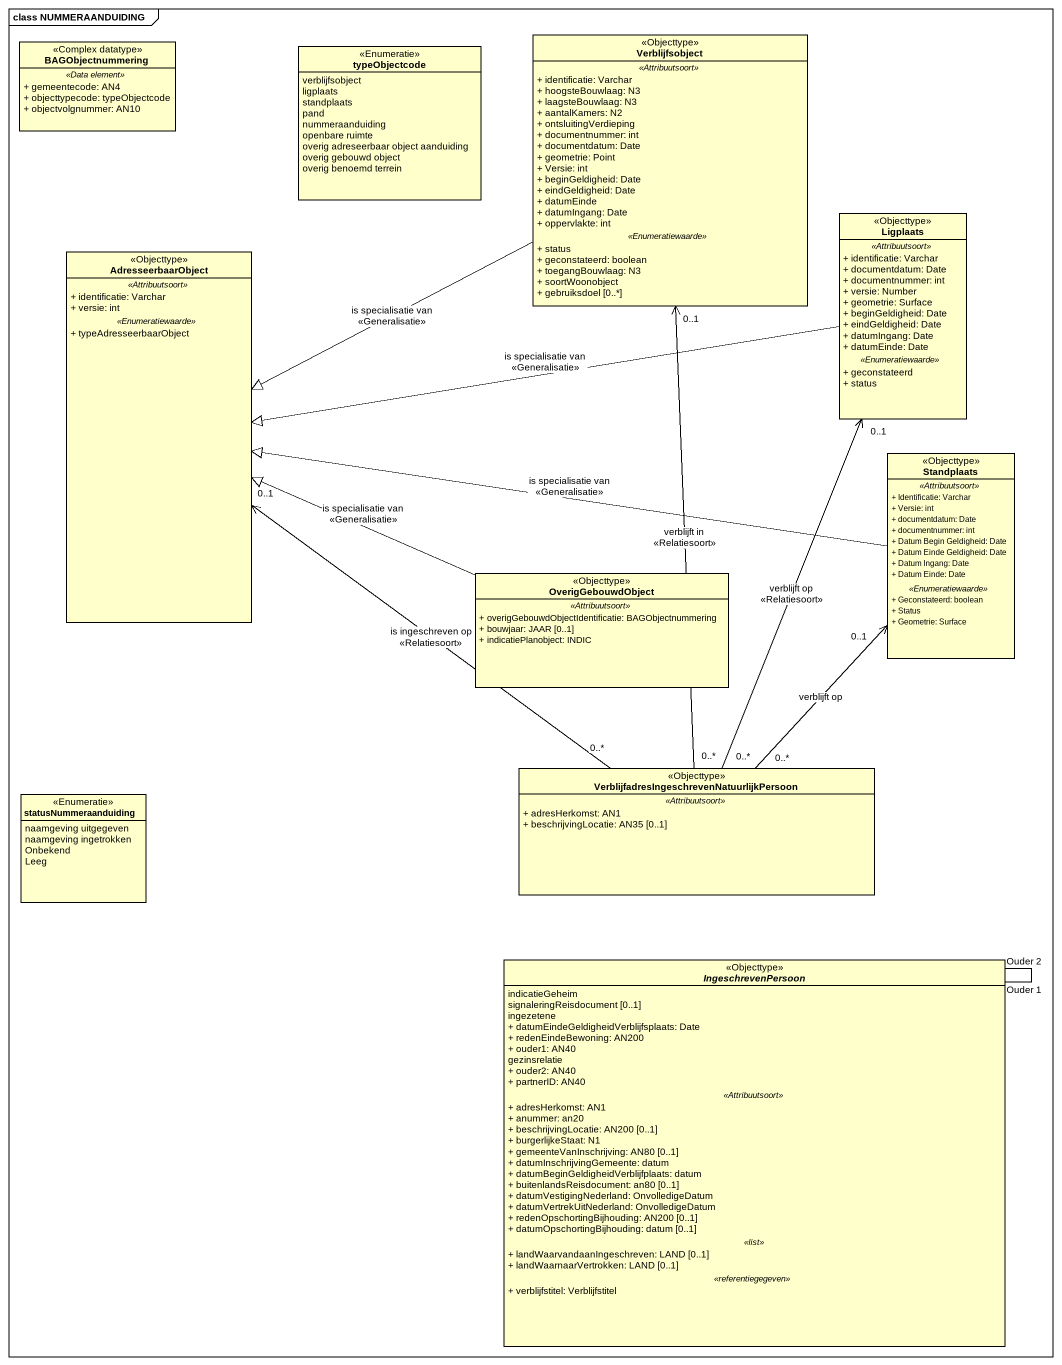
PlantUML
@startuml
mainframe class NUMMERAANDUIDING
hide circle
hide empty members
skinparam classAttributeIconSize 0
class BAGObjectnummering <<Complex datatype>> {
  .. <<Data element>> ..
  + gemeentecode: AN4
  + objecttypecode: typeObjectcode
  + objectvolgnummer: AN10
}
enum typeObjectcode <<Enumeratie>> {
  verblijfsobject
  ligplaats
  standplaats
  pand
  nummeraanduiding
  openbare ruimte
  overig adreseerbaar object aanduiding
  overig gebouwd object
  overig benoemd terrein
}
class Verblijfsobject <<Objecttype>> {
  .. <<Attribuutsoort>> ..
  + identificatie: Varchar
  + hoogsteBouwlaag: N3
  + laagsteBouwlaag: N3
  + aantalKamers: N2
  + ontsluitingVerdieping
  + documentnummer: int
  + documentdatum: Date
  + geometrie: Point
  + Versie: int
  + beginGeldigheid: Date
  + eindGeldigheid: Date
  + datumEinde
  + datumIngang: Date
  + oppervlakte: int
  .. <<Enumeratiewaarde>> ..
  + status
  + geconstateerd: boolean
  + toegangBouwlaag: N3
  + soortWoonobject
  + gebruiksdoel [0..*]
}
class Ligplaats <<Objecttype>> {
  .. <<Attribuutsoort>> ..
  + identificatie: Varchar
  + documentdatum: Date
  + documentnummer: int
  + versie: Number
  + geometrie: Surface
  + beginGeldigheid: Date
  + eindGeldigheid: Date
  + datumIngang: Date
  + datumEinde: Date
  .. <<Enumeratiewaarde>> ..
  + geconstateerd
  + status
}
class AdresseerbaarObject <<Objecttype>> {
  .. <<Attribuutsoort>> ..
  + identificatie: Varchar
  + versie: int
  .. <<Enumeratiewaarde>> ..
  + typeAdresseerbaarObject
}
class Standplaats <<Objecttype>> {
  .. <<Attribuutsoort>> ..
  + Identificatie: Varchar
  + Versie: int
  + documentdatum: Date
  + documentnummer: int
  + Datum Begin Geldigheid: Date
  + Datum Einde Geldigheid: Date
  + Datum Ingang: Date
  + Datum Einde: Date
  .. <<Enumeratiewaarde>> ..
  + Geconstateerd: boolean
  + Status
  + Geometrie: Surface
}
class OverigGebouwdObject <<Objecttype>> {
  .. <<Attribuutsoort>> ..
  + overigGebouwdObjectIdentificatie: BAGObjectnummering
  + bouwjaar: JAAR [0..1]
  + indicatiePlanobject: INDIC
}
class "VerblijfadresIngeschrevenNatuurlijkPersoon" as VerblijfadresIngeschrevenNat <<Objecttype>> {
  .. <<Attribuutsoort>> ..
  + adresHerkomst: AN1
  + beschrijvingLocatie: AN35 [0..1]
}
enum statusNummeraanduiding <<Enumeratie>> {
  naamgeving uitgegeven
  naamgeving ingetrokken
  Onbekend
  Leeg
}
abstract class IngeschrevenPersoon <<Objecttype>> {
  indicatieGeheim
  signaleringReisdocument [0..1]
  ingezetene
  + datumEindeGeldigheidVerblijfsplaats: Date
  + redenEindeBewoning: AN200
  + ouder1: AN40
  gezinsrelatie
  + ouder2: AN40
  + partnerID: AN40
  .. <<Attribuutsoort>> ..
  + adresHerkomst: AN1
  + anummer: an20
  + beschrijvingLocatie: AN200 [0..1]
  + burgerlijkeStaat: N1
  + gemeenteVanInschrijving: AN80 [0..1]
  + datumInschrijvingGemeente: datum
  + datumBeginGeldigheidVerblijfplaats: datum
  + buitenlandsReisdocument: an80 [0..1]
  + datumVestigingNederland: OnvolledigeDatum
  + datumVertrekUitNederland: OnvolledigeDatum
  + redenOpschortingBijhouding: AN200 [0..1]
  + datumOpschortingBijhouding: datum [0..1]
  .. <<list>> ..
  + landWaarvandaanIngeschreven: LAND [0..1]
  + landWaarnaarVertrokken: LAND [0..1]
  .. <<referentiegegeven>> ..
  + verblijfstitel: Verblijfstitel
}
Verblijfsobject -left-|> AdresseerbaarObject : is specialisatie van\n<<Generalisatie>>
Ligplaats -left-|> AdresseerbaarObject : is specialisatie van\n<<Generalisatie>>
Standplaats -left-|> AdresseerbaarObject : is specialisatie van\n<<Generalisatie>>
OverigGebouwdObject -left-|> AdresseerbaarObject : is specialisatie van\n<<Generalisatie>>
VerblijfadresIngeschrevenNat "0..*" -up-> "0..1" Verblijfsobject : verblijft in\n<<Relatiesoort>>
VerblijfadresIngeschrevenNat "0..*" -up-> "0..1" Ligplaats : verblijft op\n<<Relatiesoort>>
VerblijfadresIngeschrevenNat "0..*" -up-> "0..1" AdresseerbaarObject : is ingeschreven op\n<<Relatiesoort>>
VerblijfadresIngeschrevenNat "0..*" -up-> "0..1" Standplaats : verblijft op
IngeschrevenPersoon -- IngeschrevenPersoon : Ouder 1
IngeschrevenPersoon -- IngeschrevenPersoon : Ouder 2
@enduml
